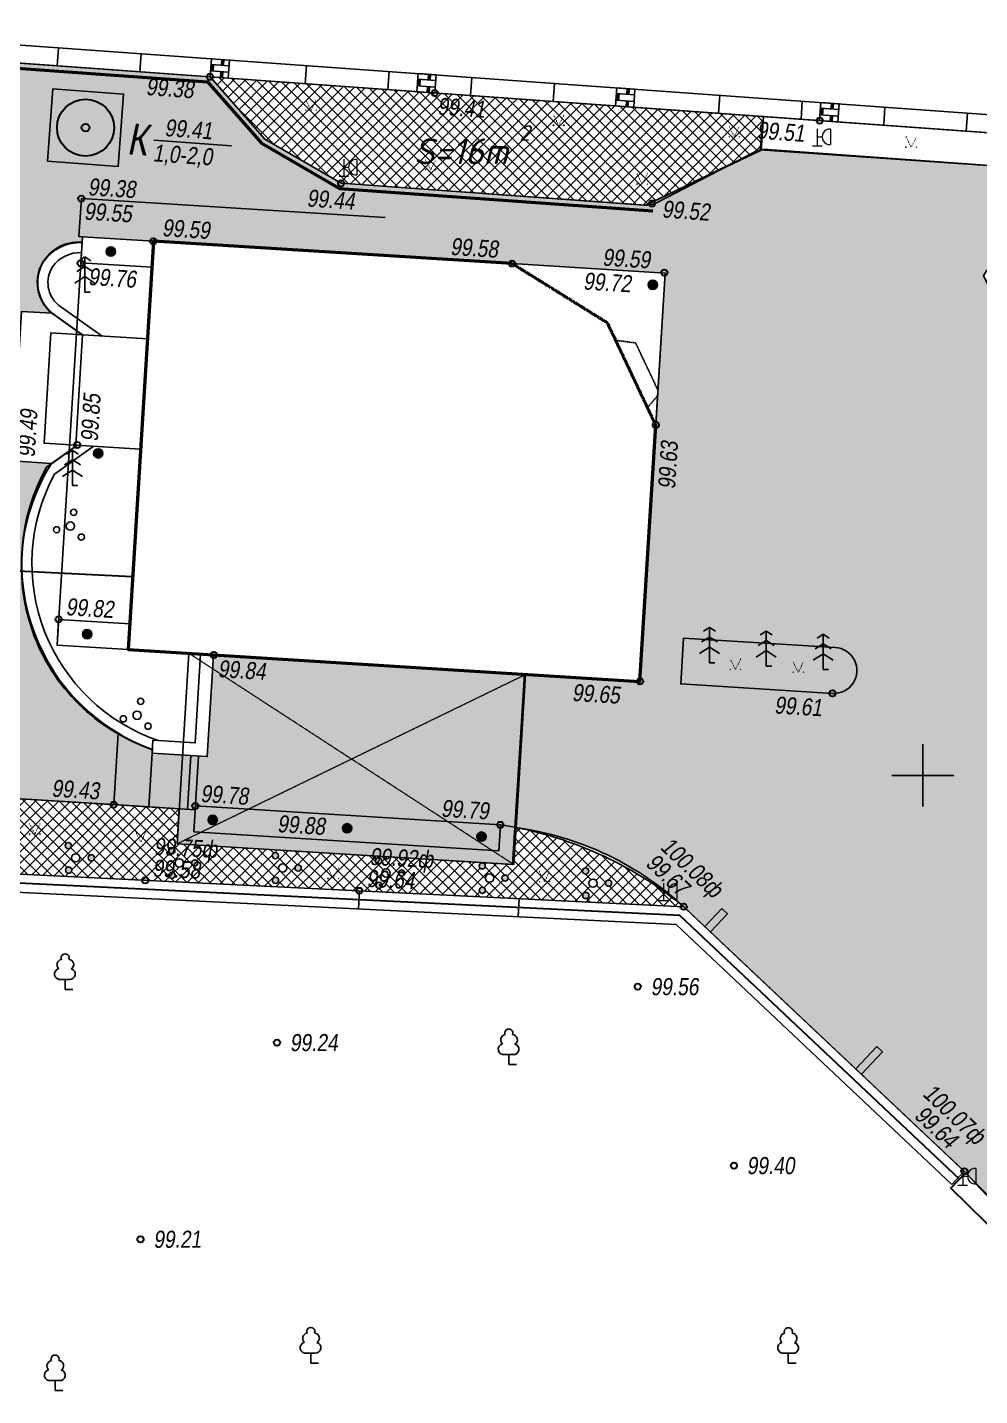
# Model space of a CAD drawing. Header units: millimetres. Extents: x 97194 to 152491, y 18573 to 58496.
# Drawn here: x 106831 to 125219, y 32047 to 58471 of the extents above; entities that cross this region are included whole.
import ezdxf
from ezdxf.enums import TextEntityAlignment as Align

# ---------------------------------------------------------------- set-up
doc = ezdxf.new("R2010")
doc.units = ezdxf.units.MM
doc.linetypes.add('Пунктир_2', pattern=[3, 2, -1])
doc.linetypes.add('Пунктир_3', pattern=[4.5, 3, -1.5])
doc.layers.add('12', color=26, linetype='1 Канализация', lineweight=30)
doc.layers.add('hatch', color=7, linetype='Continuous', lineweight=5)
for name, color, linetype in [('dwgmodels.com', 7, 'Continuous'), ('net', 66, 'Continuous'), ('txt2', 7, 'Continuous')]:
    doc.layers.add(name, color=color, linetype=linetype)
doc.styles.add('D431', font='romanc.shx')
doc.styles.add('ISO', font='isocpeui.ttf')
doc.styles.get("Standard").update_dxf_attribs({"font": 'arial.ttf'})
doc.linetypes.add('1 Канализация', pattern='A,3.5,-2,7,-2,7,-2,3.5,-1.5,["К",Standard,S=2,R=0,X=-1,Y=-1],-1.5', length=30)
doc.linetypes.add('Забор металлический', pattern='A,4,[133,ltypeshp.shx,S=0.3,R=0,X=0,Y=0],4', length=8)
doc.linetypes.add('Подпорная стенка', pattern='A,2,[3,djekshp.shx,S=0.13,R=0,X=0,Y=-0.62],2', length=4)
pattern_1 = [(45, (-895877.3617967407, -955974.33654271), (-112.2532015133644, 112.2532015133644), []), (135, (-895877.3617967407, -955974.33654271), (-112.2532015133644, -112.2532015133644), [])]

# ---------------------------------------------------------------- blocks, each defined once
blk = doc.blocks.new('GasOpora_circle')
h = blk.add_hatch(color=256)
edge = h.paths.add_edge_path()
edge.add_arc((0, 0), 0.449999999254942, 0, 360)
blk.add_circle((0, 0), 0.449999999254942)
blk = doc.blocks.new('395Elka')
at = {"color": 7}
for p, q in [((0, 3.401339336521545), (-0.5784854511967978, 3.032792491840297)), ((0, 3.401339336521545), (0.5784854511967694, 3.032792491840297)), ((0, 3.401339336521545), (0, 0)), ((-0.9683343422051962, 0.8829358978664743), (0, 1.512536757526732)), ((0, 2.479972224818454), (-0.7671220113572019, 2.003932550449036)), ((0, 2.479972224818454), (0.7671220113571735, 2.003932550435053)), ((0.9683343422051678, 0.8829358978664743), (0, 1.512536757526732)), ((0, 0), (0.5281823684742903, 0))]:
    blk.add_line(p, q, dxfattribs=at)
at = {"style": 'D431', "flags": 9}
blk.add_attdef('Breed', (-1.365942394863797, -1.509631221527418), '', height=0.8, dxfattribs=at)
blk = doc.blocks.new('KREST')
for points in [[(0, 0), (0, 3)], [(0, 0), (-3, 3.673819061467131e-16)], [(0, 0), (3, 0)], [(0, 0), (-5.510728592200698e-16, -3)]]:
    blk.add_lwpolyline(points)
blk = doc.blocks.new('Setka')
blk.add_blockref('KREST', (0, 0))
blk = doc.blocks.new('394')
for centre, radius in [((0.3323401871576769, 1.336431816442575), 0.3), ((0, 0), 0.4), ((-1.329360748630706, -0.3535533905932735), 0.3), ((1.060660171779821, -1.060660171779821), 0.3)]:
    blk.add_circle(centre, radius)
blk = doc.blocks.new('395(1)')
at = {"linetype": 'Continuous'}
h = blk.add_hatch(color=256, dxfattribs=at)
h.paths.add_polyline_path([(-0.4100000000000009, 1.18, 1), (-1.010000000000001, 1.18, 1)])
h.paths.add_polyline_path([(1.2, 0, 1), (1.8, 0, 1)])
h.paths.add_polyline_path([(-0.3899999999999977, -1.189999999999998, 1), (-0.9899999999999978, -1.189999999999998, 1)])
for centre, radius in [((-0.7100000000000009, 1.18), 0.3), ((0, 0), 0.4), ((1.5, 0), 0.3), ((-0.6899999999999977, -1.189999999999998), 0.3)]:
    blk.add_circle(centre, radius)
blk = doc.blocks.new('gazon')
at = {"layer": 'dwgmodels.com'}
for p, q in [((-0.2348276947431387, -0.01769587739997114), (-0.2701830338024678, 0.01765946165935617)), ((-0.2701830347386931, -0.01769587739556222), (-0.234827695679364, 0.01765946166376509)), ((-0.254999999996361, 0.5), (-0.249999999996362, 0.5)), ((-0.2424999999992714, 0.4750000000058208), (-0.2374999999992724, 0.4750000000058208)), ((-0.2300000000058198, 0.4500000000116415), (-0.2250000000058208, 0.4500000000116415)), ((-0.2175000000123681, 0.4250000000029104), (-0.2125000000123691, 0.4250000000029104)), ((-0.2050000000043646, 0.4000000000087311), (-0.2000000000043656, 0.4000000000087311)), ((-0.192500000003637, 0.375), (-0.187500000003638, 0.375)), ((-0.1800000000029094, 0.3500000000058208), (-0.1750000000029104, 0.3500000000058208)), ((-0.1675000000058198, 0.3250000000116415), (-0.1625000000058208, 0.3250000000116415)), ((-0.1550000000087302, 0.3000000000029104), (-0.1500000000087311, 0.3000000000029104)), ((-0.1425000000043646, 0.2750000000087311), (-0.1375000000043656, 0.2750000000087311)), ((-0.129999999999999, 0.25), (-0.125, 0.25)), ((-0.1175000000029094, 0.2250000000058208), (-0.1125000000029104, 0.2250000000058208)), ((-0.1050000000021818, 0.2000000000116415), (-0.1000000000021828, 0.2000000000116415)), ((-0.09250000001236813, 0.1750000000029104), (-0.08750000001236913, 0.1750000000029104)), ((-0.08000000000800256, 0.1500000000087311), (-0.07500000000800355, 0.1500000000087311)), ((-0.06750000000363698, 0.125), (-0.06250000000363798, 0.125)), ((-0.05500000000290939, 0.1000000000058208), (-0.05000000000291038, 0.1000000000058208)), ((-0.04250000000581977, 0.07500000001164153), (-0.03750000000582077, 0.07500000001164153)), ((-0.03000000000873015, 0.05000000000291038), (-0.02500000000873115, 0.05000000000291038)), ((-0.01750000000436458, 0.02500000000873115), (-0.01250000000436557, 0.02500000000873115)), ((-0.004999999999999005, 0), (0, 0)), ((0.007499999995633999, 0.02500000000873115), (0.012499999995633, 0.02500000000873115)), ((0.01999999999127056, 0.05000000000291038), (0.02499999999126956, 0.05000000000291038)), ((0.03249999999417952, 0.07500000001164153), (0.03749999999417852, 0.07500000001164153)), ((0.04499999999708848, 0.1000000000058208), (0.04999999999708749, 0.1000000000058208)), ((0.05749999999636302, 0.125), (0.06249999999636202, 0.125)), ((0.06999999999199602, 0.1500000000087311), (0.07499999999199503, 0.1500000000087311)), ((0.08249999998763258, 0.1750000000029104), (0.08749999998763158, 0.1750000000029104)), ((0.0949999999978175, 0.2000000000116415), (0.0999999999978165, 0.2000000000116415)), ((0.1074999999970885, 0.2250000000058208), (0.1124999999970875, 0.2250000000058208)), ((0.120000000000001, 0.25), (0.125, 0.25)), ((0.132499999995634, 0.2750000000087311), (0.137499999995633, 0.2750000000087311)), ((0.1449999999912706, 0.3000000000029104), (0.1499999999912696, 0.3000000000029104)), ((0.1574999999941795, 0.3250000000116415), (0.1624999999941785, 0.3250000000116415)), ((0.1699999999970885, 0.3500000000058208), (0.1749999999970875, 0.3500000000058208)), ((0.182499999996363, 0.375), (0.187499999996362, 0.375)), ((0.194999999995634, 0.4000000000087311), (0.199999999995633, 0.4000000000087311)), ((0.2074999999876326, 0.4250000000029104), (0.2124999999876316, 0.4250000000029104)), ((0.2199999999941795, 0.4500000000116415), (0.2249999999941785, 0.4500000000116415)), ((0.265172305260279, -0.0176958774033853), (0.2298169662009499, 0.01765946165594201)), ((0.2298169652650159, -0.01769587739185496), (0.265172304324345, 0.01765946166747234)), ((0.2325000000007265, 0.4750000000058208), (0.2375000000007255, 0.4750000000058208)), ((0.245000000003639, 0.5), (0.250000000003638, 0.5))]:
    blk.add_line(p, q, dxfattribs=at)
blk = doc.blocks.new('pjektor')
at = {"color": 7, "linetype": 'Continuous', "lineweight": 9}
for p, q in [((0, 0.8289725), (0, 0.000425303127735999)), ((0.634119, 0.8107536887133184), (0.634119, 0.0637673112866815)), ((-0.231267, 0), (0.231267, 0)), ((-0.001607402811034442, 0.4372604999999999), (0.2312669999999999, 0.4372605))]:
    blk.add_line(p, q, dxfattribs=at)
blk.add_ellipse((0.60583, 0.4372604999999999), major_axis=(0.2648560372815768, 0.2648560372815768), ratio=1, start_param=0.7098002914981576, end_param=4.002588688886532, dxfattribs=at)
blk = doc.blocks.new('390')
for p, q in [((-0.3900000000000006, 0.9599999999999795), (0.4299999999999926, 0.9599999999999795)), ((0, 0.9599999999999795), (0, 0)), ((0, 0), (0.75, 0))]:
    blk.add_line(p, q)
for centre, radius, start, end in [((-0.2600000000000335, 2.379999999999995), 0.5199999999999816, 101.0899999999966, 226.333032954274), ((0.002449455718945615, 3.038475662801062), 0.3915927895057729, 339.0624224489478, 202.2357641987769), ((0.3299999999999983, 2.399999999999977), 0.5, 301.8700000000003, 85.62000000000019), ((-0.4844242778332841, 1.486334648374935), 0.5347374181075473, 104.5808296872279, 280.170654976181), ((0.463287027464176, 1.476006129987979), 0.5161929871221482, 266.6527424104291, 75.33192514948837)]:
    blk.add_arc(centre, radius, start, end)

msp = doc.modelspace()

# ---------------------------------------------------------------- hatches: boundary and pattern name
at = {"layer": 'dwgmodels.com', "true_color": 0xffcdbe}
h = msp.add_hatch(dxfattribs=at)
h.set_pattern_fill('HONEY', color=254, scale=50, style=0)
h.set_pattern_definition([(0, (-895877.3617967407, -955974.33654271), (238.125, 137.4815), [158.75, -317.5]), (120, (-895877.3617967407, -955974.33654271), (-238.1249715503903, 137.4815492761695), [158.75, -317.4999999999999]), (59.99999999999999, (-895877.3617967407, -955974.33654271), (2.844960973469313e-05, 274.9630492761694), [-317.5, 158.75])])
edge = h.paths.add_edge_path()
edge.add_line((105643.7085775571, 57854.44691355614), (110359.7725582591, 57515.32246487384))
edge.add_line((110359.7725582591, 57515.32246487384), (111413.6382032592, 56313.66345728998))
edge.add_line((111413.6382032592, 56313.66345728998), (112889.6382032592, 55459.66345728998))
edge.add_line((112889.6382032592, 55459.66345728998), (118772.9929110878, 55037.89207774092))
edge.add_line((118772.9929110878, 55037.89207774092), (120982.7159031509, 56103.29655656725))
edge.add_line((120982.7159031509, 56103.29655656725), (126670.8881387498, 55713.22746886109))
edge.add_line((126670.8881387498, 55713.22746886109), (125292.2852490654, 53675.93038898188))
edge.add_line((125292.2852490654, 53675.93038898188), (126735.4874830749, 50705.68376387056))
edge.add_line((126735.4874830749, 50705.68376387056), (130029.3976329309, 50470.41024876578))
edge.add_line((130029.3976329309, 50470.41024876578), (131880.1055487773, 53205.38335877185))
edge.add_line((131880.1055487773, 53205.38335877185), (130774.9005915576, 55479.99963698949))
edge.add_arc((133336.0198217582, 64281.45496847905), 9166.512295497629, 253.7756299186634, 286.212843936544)
edge.add_line((135895.368418625, 55479.48459683923), (138757.6382032583, 55273.663457288))
edge.add_arc((124248.3471569641, 61948.35480164104), 15970.94334121983, 309.6513681988886, 335.29620917218386, ccw=False)
edge.add_arc((87809.2407945422, -11501.27476545814), 76903.02865147655, 47.22321530209581, 52.6737199777055, ccw=False)
edge.add_arc((87809.2407940378, -11501.2747660053), 76903.02865222072, 43.95532345791298, 47.22321530209672, ccw=False)
edge.add_line((143170.2886798415, 41876.90610286692), (142251.1998846426, 41644.81515153259))
edge.add_line((142251.1998846426, 41644.81515153259), (139545.7998629732, 44278.61770803219))
edge.add_line((139545.7998629732, 44278.61770803219), (138879.1230975772, 44885.89021028037))
edge.add_arc((89600.2132744966, -9236.600364813003), 73196.00357534814, 47.68191748791511, 52.70564559510593)
edge.add_arc((132959.6257297506, 46783.29003767474), 2421.892878415561, 65.85213355945959, 138.0060237256344)
edge.add_line((131159.6382032592, 48403.66345728998), (129327.6799438957, 46447.88237907126))
edge.add_arc((132852.7463358932, 43133.62693344176), 4838.427660601657, 136.7654900240553, 159.0821058527817)
edge.add_arc((133137.5981653335, 43024.75064985974), 5143.377836633967, 159.0821058527797, 179.4476986934002)
edge.add_arc((147719.4976008413, 44573.77457561123), 19781.94814645508, 184.3471129680296, 197.8045536030858)
edge.add_arc((152601.239537242, 46141.55842573781), 24909.26231025772, 197.8045536030856, 204.1295049327599)
edge.add_line((129868.4543339028, 35958.64009452896), (129898.6382032593, 35666.66345728998))
edge.add_line((129898.6382032593, 35666.66345728998), (133669.7113951909, 31200.91888789443))
edge.add_line((133669.7113951909, 31200.91888789442), (138280.2513013131, 24953.12706609553))
edge.add_line((138280.2513013131, 24953.12706609553), (140730.48977575, 19823.33402027661))
edge.add_line((140730.48977575, 19823.33402027661), (137993.3632862452, 18573.2776486724))
edge.add_line((137993.3632862452, 18573.2776486724), (136453.6382032589, 21944.66345729056))
edge.add_line((136453.6382032589, 21944.66345729056), (133415.6304122351, 26559.33069779101))
edge.add_line((133415.6304122351, 26559.33069779101), (131125.2580109523, 29521.48144375143))
edge.add_line((131125.2580109523, 29521.48144375143), (128577.3983162486, 32495.37800880015))
edge.add_line((128577.3983162486, 32495.37800880015), (125145.1197933174, 36134.94666595309))
edge.add_line((125145.1197933174, 36134.94666595309), (124963.907465136, 36337.08048702736))
edge.add_line((124963.907465136, 36337.08048702736), (119548.2833391316, 41448.49184120953))
edge.add_arc((115463.0685633577, 37120.13981344907), 5951.773772617658, 46.65528636752876, 82.22757336823311)
edge.add_line((116267.9790874556, 43017.23486852628), (116451.7772267339, 45976.29981903912))
edge.add_line((116451.7772267339, 45976.29981903912), (118658.7490450468, 45839.21688222309))
edge.add_line((118658.7490450468, 45839.21688222309), (119148.612794035, 53725.79645179532))
edge.add_line((119148.612794035, 53725.79645179532), (116188.6544301637, 53909.65008417383))
edge.add_line((116188.6544301637, 53909.65008417383), (109265.6382032592, 54339.66345728998))
edge.add_line((109265.6382032592, 54339.66345728998), (107894.265255157, 54424.84435069043))
edge.add_line((107894.265255157, 54424.84435069043), (107887.7942061346, 54320.66345728998))
edge.add_arc((107810.4592940206, 53545.2171851617), 779.2930190816005, 84.30474917640556, 229.9590935706964)
edge.add_line((107309.1133146866, 52948.60188314965), (106721.0511311664, 52985.1285349527))
edge.add_line((106721.0511311664, 52985.1285349527), (106541.6382032592, 50096.66345728998))
edge.add_line((106541.6382032592, 50096.66345728998), (107300.2066983337, 50049.54604681063))
edge.add_arc((110437.4816086345, 48049.53190473659), 3720.557811847432, 147.4824713771969, 251.3194061871365)
edge.add_line((109245.8161466955, 44524.97748493816), (109241.3853551505, 44453.64379235875))
edge.add_line((109241.3853551505, 44453.64379235875), (110303.6382032592, 44387.66345728998))
edge.add_line((110303.6382032592, 44387.66345728998), (110425.5638269417, 46350.60955143749))
edge.add_line((110425.5638269417, 46350.60955143749), (116429.2464300384, 45977.69928764779))
edge.add_line((116429.2464300384, 45977.69928764779), (116201.0440817945, 42303.74713032442))
edge.add_line((116201.0440817945, 42303.74713032442), (109723.6381789764, 42706.08204767102))
edge.add_line((109723.6381789764, 42706.08204767102), (109765.6236417242, 43382.02856017387))
edge.add_line((109765.6236417242, 43382.02856017387), (106276.6382032591, 43598.74196196924))
edge.add_arc((106541.2167966711, 45229.24468390702), 1651.82957908447, 177.7959121330194, 260.78305878953563, ccw=False)
edge.add_line((104890.609282368, 45292.77256805782), (105042.4141881516, 48173.88562150748))
edge.add_line((105042.4141881516, 48173.88562150748), (101134.1943090044, 48416.66992891399))
edge.add_line((101134.1943090044, 48416.66992891399), (101194.0375597623, 49356.30490064056))
edge.add_line((101194.0375597623, 49356.30490064056), (101368.6837243679, 49345.18207777158))
edge.add_line((101368.6837243679, 49345.18207777158), (101372.4150343621, 49403.76962635125))
edge.add_line((101372.4150343621, 49403.76962635125), (105104.6382032592, 49175.66345728998))
edge.add_line((105104.6382032592, 49175.66345728998), (105643.7085775571, 57854.44691355614))
at = {"layer": 'dwgmodels.com'}
h = msp.add_hatch(dxfattribs=at)
h.set_pattern_fill('BRSTONE', color=256, scale=15, angle=175.8870336396546, style=0)
h.set_pattern_definition([(175.8870336396546, (-928034.1288397827, -953661.9960105371), (-9.017754040203506, -125.4061920802573), []), (265.8870336396546, (-928376.1457272742, -953637.4021358821), (180.9916278995803, -139.0694557775354), [125.73, -125.73]), (265.8870336396546, (-928338.1438508863, -953640.1347886214), (180.9916278995803, -139.0694557775354), [125.73, -125.73]), (175.8870336396546, (-928377.6486862809, -953658.3031678954), (-199.0271359799873, -111.7429283829793), [-342.8999999999999, 38.09999999999999]), (175.8870336396546, (-928379.1516452876, -953679.2041999088), (-199.0271359799873, -111.7429283829793), [-342.8999999999999, 38.09999999999999]), (175.8870336396546, (-928380.6546042943, -953700.1052319222), (-199.0271359799873, -111.7429283829793), [-342.8999999999999, 38.09999999999999]), (175.8870336396546, (-928382.157563301, -953721.0062639356), (-199.0271359799873, -111.7429283829793), [-342.8999999999999, 38.09999999999999]), (175.8870336396546, (-928383.6605223077, -953741.907295949), (-199.0271359799873, -111.7429283829793), [-342.8999999999999, 38.09999999999999])])
h.paths.add_polyline_path([(110359.7725582592, 57515.32246487314), (110384.8756678457, 57864.42106683127), (110733.9742698039, 57839.31795724476), (110708.8711602172, 57490.21935528662)])
h = msp.add_hatch(dxfattribs=at)
h.set_pattern_fill('BRSTONE', color=256, scale=15, angle=175.8870336396546, style=0)
h.set_pattern_definition([(175.8870336396546, (-924044.4305316904, -953948.888691527), (-9.017754040203506, -125.4061920802573), []), (265.8870336396546, (-924386.4474191819, -953924.2948168719), (180.9916278995803, -139.0694557775354), [125.73, -125.73]), (265.8870336396546, (-924348.445542794, -953927.0274696113), (180.9916278995803, -139.0694557775354), [125.73, -125.73]), (175.8870336396546, (-924387.9503781886, -953945.1958488852), (-199.0271359799873, -111.7429283829793), [-342.8999999999999, 38.09999999999999]), (175.8870336396546, (-924389.4533371953, -953966.0968808986), (-199.0271359799873, -111.7429283829793), [-342.8999999999999, 38.09999999999999]), (175.8870336396546, (-924390.956296202, -953986.9979129119), (-199.0271359799873, -111.7429283829793), [-342.8999999999999, 38.09999999999999]), (175.8870336396546, (-924392.4592552087, -954007.8989449254), (-199.0271359799873, -111.7429283829793), [-342.8999999999999, 38.09999999999999]), (175.8870336396546, (-924393.9622142154, -954028.7999769388), (-199.0271359799873, -111.7429283829793), [-342.8999999999999, 38.09999999999999])])
h.paths.add_polyline_path([(114349.4708663515, 57228.42978388333), (114374.573975938, 57577.52838584146), (114723.6725778962, 57552.42527625494), (114698.5694683097, 57203.32667429681)])
h = msp.add_hatch(dxfattribs=at)
h.set_pattern_fill('BRSTONE', color=256, scale=15, angle=175.8870336396546, style=0)
h.set_pattern_definition([(175.8870336396546, (-920204.3459101515, -954225.0228969794), (-9.017754040203506, -125.4061920802573), []), (265.8870336396546, (-920546.362797643, -954200.4290223243), (180.9916278995803, -139.0694557775354), [125.73, -125.73]), (265.8870336396546, (-920508.3609212551, -954203.1616750638), (180.9916278995803, -139.0694557775354), [125.73, -125.73]), (175.8870336396546, (-920547.8657566498, -954221.3300543376), (-199.0271359799873, -111.7429283829793), [-342.8999999999999, 38.09999999999999]), (175.8870336396546, (-920549.3687156565, -954242.231086351), (-199.0271359799873, -111.7429283829793), [-342.8999999999999, 38.09999999999999]), (175.8870336396546, (-920550.8716746632, -954263.1321183644), (-199.0271359799873, -111.7429283829793), [-342.8999999999999, 38.09999999999999]), (175.8870336396546, (-920552.3746336699, -954284.0331503778), (-199.0271359799873, -111.7429283829793), [-342.8999999999999, 38.09999999999999]), (175.8870336396546, (-920553.8775926766, -954304.9341823912), (-199.0271359799873, -111.7429283829793), [-342.8999999999999, 38.09999999999999])])
h.paths.add_polyline_path([(118189.5554878904, 56952.29557843093), (118214.6585974769, 57301.39418038906), (118563.7571994349, 57276.29107080243), (118538.6540898484, 56927.19246884441)])
h = msp.add_hatch(dxfattribs=at)
h.set_pattern_fill('BRSTONE', color=256, scale=15, angle=175.8870336396546, style=0)
h.set_pattern_definition([(175.8870336396546, (-916264.5188309103, -954508.3294194572), (-9.017754040203506, -125.4061920802573), []), (265.8870336396546, (-916606.5357184019, -954483.735544802), (180.9916278995803, -139.0694557775354), [125.73, -125.73]), (265.8870336396546, (-916568.5338420139, -954486.4681975415), (180.9916278995803, -139.0694557775354), [125.73, -125.73]), (175.8870336396546, (-916608.0386774086, -954504.6365768155), (-199.0271359799873, -111.7429283829793), [-342.8999999999999, 38.09999999999999]), (175.8870336396546, (-916609.5416364153, -954525.5376088289), (-199.0271359799873, -111.7429283829793), [-342.8999999999999, 38.09999999999999]), (175.8870336396546, (-916611.044595422, -954546.4386408422), (-199.0271359799873, -111.7429283829793), [-342.8999999999999, 38.09999999999999]), (175.8870336396546, (-916612.5475544287, -954567.3396728556), (-199.0271359799873, -111.7429283829793), [-342.8999999999999, 38.09999999999999]), (175.8870336396546, (-916614.0505134354, -954588.2407048689), (-199.0271359799873, -111.7429283829793), [-342.8999999999999, 38.09999999999999])])
h.paths.add_polyline_path([(122129.3825671314, 56668.98905595316), (122154.4856767181, 57018.08765791118), (122503.5842786761, 56992.98454832466), (122478.4811690896, 56643.88594636664)])
at = {"layer": 'hatch', "true_color": 0x72e31c}
h = msp.add_hatch(dxfattribs=at)
h.set_pattern_fill('ANSI37', color=72, scale=50, style=0)
h.set_pattern_definition(pattern_1)
h.paths.add_polyline_path([(110359.7725582591, 57515.32246487314), (121046.5249762002, 56746.85557452246), (121002.3005152062, 56101.95353257976), (118772.9929110882, 55037.89207774092), (112889.6382032592, 55459.66345728998), (111413.6382032592, 56313.66345728998)])
h = msp.add_hatch(dxfattribs=at)
h.set_pattern_fill('ANSI37', color=72, scale=50, style=0)
h.set_pattern_definition(pattern_1)
h.paths.add_polyline_path([(104890.4981540105, 45290.66345728998), (105042.4141881516, 48173.88562150748), (101134.1943090044, 48416.66992891399), (101129.1866711328, 48338.04198657635), (101303.8328356791, 48326.91916278486), (100926.3419205496, 42399.70663889177), (119504.6382032594, 41489.66345728996, 0.1246581897209099), (116267.9790874556, 43017.23486852634), (116223.5748784895, 42302.34766171574), (109723.6381789764, 42706.08204767102), (109765.6236417243, 43382.02856017392), (108499.6382032592, 43460.66345728998), (106276.6382032591, 43598.74196196924, -0.3784222443426367)])
h.paths.add_polyline_path([(103688.1158681045, 42864.51263522258, -1), (103568.1158681045, 42864.51263522258, -1)], flags=16)
h.paths.add_polyline_path([(104130.1158681045, 42628.51263522258, -1), (104010.1158681045, 42628.51263522258, -1)], flags=16)
h.paths.add_polyline_path([(103850.1158681045, 42628.51263522258, -1), (103690.1158681045, 42628.51263522258, -1)], flags=16)
h.paths.add_polyline_path([(105685.7207246105, 42766.66153781657, -1), (105565.7207246105, 42766.66153781657, -1)], flags=16)
h.paths.add_polyline_path([(103692.1158681045, 42390.51263522258, -1), (103572.1158681045, 42390.51263522258, -1)], flags=16)
h.paths.add_polyline_path([(105847.7207246105, 42530.66153781657, -1), (105687.7207246105, 42530.66153781657, -1)], flags=16)
h.paths.add_polyline_path([(105689.7207246105, 42292.66153781657, -1), (105569.7207246105, 42292.66153781657, -1)], flags=16)
h.paths.add_polyline_path([(106127.7207246105, 42530.66153781657, -1), (106007.7207246105, 42530.66153781657, -1)], flags=16)
h.paths.add_polyline_path([(101647.6497284426, 44473.59884671745, -1), (101767.6497284426, 44473.59884671745, -1)], flags=16)
h.paths.add_polyline_path([(101704.0907353477, 43475.62076359295, -1), (101584.0907353477, 43475.62076359295, -1)], flags=16)
h.paths.add_polyline_path([(101327.6497284426, 44473.59884671745, -1), (101487.6497284426, 44473.59884671745, -1)], flags=16)
h.paths.add_polyline_path([(101711.2087215374, 45471.57692984195, -1), (101831.2087215374, 45471.57692984195, -1)], flags=16)
h.paths.add_polyline_path([(101424.0907353477, 43475.62076359295, -1), (101264.0907353477, 43475.62076359295, -1)], flags=16)
h.paths.add_polyline_path([(101209.6497284426, 44235.59884671745, -1), (101329.6497284426, 44235.59884671745, -1)], flags=16)
h.paths.add_polyline_path([(101262.0907353477, 43711.62076359295, -1), (101142.0907353477, 43711.62076359295, -1)], flags=16)
h.paths.add_polyline_path([(101205.6497284426, 44709.59884671745, -1), (101325.6497284426, 44709.59884671745, -1)], flags=16)
h.paths.add_polyline_path([(101391.2087215374, 45471.57692984195, -1), (101551.2087215374, 45471.57692984195, -1)], flags=16)
h.paths.add_polyline_path([(101266.0907353477, 43237.62076359295, -1), (101146.0907353477, 43237.62076359295, -1)], flags=16)
h.paths.add_polyline_path([(101273.2087215374, 45233.57692984195, -1), (101393.2087215374, 45233.57692984195, -1)], flags=16)
h.paths.add_polyline_path([(107683.3255811164, 42668.81044041045, -1), (107563.3255811164, 42668.81044041045, -1)], flags=16)
h.paths.add_polyline_path([(101269.2087215374, 45707.57692984195, -1), (101389.2087215374, 45707.57692984195, -1)], flags=16)
h.paths.add_polyline_path([(101774.7677146322, 46469.55501296645, -1), (101894.7677146322, 46469.55501296645, -1)], flags=16)
h.paths.add_polyline_path([(107845.3255811164, 42432.81044041045, -1), (107685.3255811164, 42432.81044041045, -1)], flags=16)
h.paths.add_polyline_path([(107687.3255811164, 42194.81044041045, -1), (107567.3255811164, 42194.81044041045, -1)], flags=16)
h.paths.add_polyline_path([(101336.7677146322, 46231.55501296645, -1), (101456.7677146322, 46231.55501296645, -1)], flags=16)
h.paths.add_polyline_path([(101454.7677146322, 46469.55501296645, -1), (101614.7677146322, 46469.55501296645, -1)], flags=16)
h.paths.add_polyline_path([(108125.3255811164, 42432.81044041045, -1), (108005.3255811164, 42432.81044041045, -1)], flags=16)
h.paths.add_polyline_path([(101332.7677146322, 46705.55501296645, -1), (101452.7677146322, 46705.55501296645, -1)], flags=16)
h.paths.add_polyline_path([(109680.9304376224, 42570.95934300433, -1), (109560.9304376224, 42570.95934300433, -1)], flags=16)
h.paths.add_polyline_path([(109684.9304376224, 42096.95934300433, -1), (109564.9304376224, 42096.95934300433, -1)], flags=16)
h.paths.add_polyline_path([(109842.9304376224, 42334.95934300433, -1), (109682.9304376224, 42334.95934300433, -1)], flags=16)
h.paths.add_polyline_path([(110122.9304376224, 42334.95934300433, -1), (110002.9304376224, 42334.95934300433, -1)], flags=16)
h.paths.add_polyline_path([(111678.5352941284, 42473.10824559833, -1), (111558.5352941284, 42473.10824559833, -1)], flags=16)
h.paths.add_polyline_path([(111682.5352941284, 41999.10824559833, -1), (111562.5352941284, 41999.10824559833, -1)], flags=16)
h.paths.add_polyline_path([(111840.5352941284, 42237.10824559833, -1), (111680.5352941284, 42237.10824559833, -1)], flags=16)
h.paths.add_polyline_path([(112120.5352941284, 42237.10824559833, -1), (112000.5352941284, 42237.10824559833, -1)], flags=16)
h.paths.add_polyline_path([(113676.1401506344, 42375.25714819221, -1), (113556.1401506344, 42375.25714819221, -1)], flags=16)
h.paths.add_polyline_path([(113680.1401506344, 41901.25714819221, -1), (113560.1401506344, 41901.25714819221, -1)], flags=16)
h.paths.add_polyline_path([(113838.1401506344, 42139.25714819221, -1), (113678.1401506344, 42139.25714819221, -1)], flags=16)
h.paths.add_polyline_path([(114118.1401506344, 42139.25714819221, -1), (113998.1401506344, 42139.25714819221, -1)], flags=16)
h.paths.add_polyline_path([(115673.7450071403, 42277.40605078608, -1), (115553.7450071403, 42277.40605078608, -1)], flags=16)
h.paths.add_polyline_path([(115677.7450071403, 41803.40605078608, -1), (115557.7450071403, 41803.40605078608, -1)], flags=16)
h.paths.add_polyline_path([(115835.7450071403, 42041.40605078608, -1), (115675.7450071403, 42041.40605078608, -1)], flags=16)
h.paths.add_polyline_path([(116115.7450071403, 42041.40605078608, -1), (115995.7450071403, 42041.40605078608, -1)], flags=16)
h.paths.add_polyline_path([(117671.3498636463, 42179.55495338008, -1), (117551.3498636463, 42179.55495338008, -1)], flags=16)
h.paths.add_polyline_path([(117675.3498636463, 41705.55495338008, -1), (117555.3498636463, 41705.55495338008, -1)], flags=16)
h.paths.add_polyline_path([(117833.3498636463, 41943.55495338008, -1), (117673.3498636463, 41943.55495338008, -1)], flags=16)
h.paths.add_polyline_path([(118113.3498636463, 41943.55495338008, -1), (117993.3498636463, 41943.55495338008, -1)], flags=16)

# ---------------------------------------------------------------- linework, layer by layer
at = {"layer": '12', "linetype": '1 Канализация'}
msp.add_lwpolyline([(108857.1134626173, 47862.7722970107), (100153.9925155731, 48289.00824517471)], dxfattribs=at)
at = {"layer": 'dwgmodels.com'}
for points, elevation in [([(101952.7413128457, 58470.76205924811), (142890.7413128458, 55526.97742507193)], 99643), ([(107432.2975996729, 58076.73612736509), (107407.1944900864, 57727.63752540696)], 99643), ([(109028.1769229099, 57961.97905496921), (109003.0738133234, 57612.8804530112)], 99643), ([(112219.9355693839, 57732.46491017757), (112194.8324597974, 57383.36630821944)], 99643), ([(113815.8148926209, 57617.70783778169), (113790.7117830344, 57268.60923582368)], 99643), ([(115411.6942158579, 57502.95076538651), (115386.5911062714, 57153.85216342838)], 99643), ([(117007.573539095, 57388.19369299064), (116982.4704295084, 57039.0950910325)], 99643), ([(120199.332185569, 57158.679548199), (120174.2290759824, 56809.58094624087)], 99643), ([(121795.211508806, 57043.92247580324), (121770.1083992194, 56694.82387384522)], 99643), ([(123391.090832043, 56929.16540340771), (123365.9877224564, 56580.06680144969)], 99643), ([(124986.97015528, 56814.40833101195), (124961.8670456933, 56465.30972905381)], 99643), ([(107863.2681987571, 53925.80609314161), (107894.2652551568, 54424.84435068752)], 99762), ([(107764.0750038832, 50400.13007153902), (107896.5377089359, 52532.71829748264)], 99852), ([(108499.6382032592, 43460.66345728998), (108585.0822277259, 44836.27269372117)], 99434), ([(109176.5614979598, 43410.00970268011), (109241.3853551505, 44453.64379235887)], 99584), ([(109921.4166041422, 43372.35170039424), (109985.7078659553, 44407.41125106736)], 99784), ([(110071.1280814059, 43363.05258347391), (110135.4193432192, 44398.11213414691)], 99784), ([(108499.6382032592, 43460.66345728998), (110071.1280814059, 43363.05258347391)], 99434), ([(113242.6382032592, 41796.66345728998), (113225.5015131969, 41446.82235994487)], 99918), ([(116325.9952284072, 41645.36677485966), (116308.8712863611, 41295.78592497116)], 100062)]:
    msp.add_lwpolyline(points, dxfattribs=dict(at, elevation=elevation))
for points in [[(101927.6382032592, 58121.66345728998), (142941.3005490856, 55172.43806755595)], [(107894.2652551568, 54424.84435068752), (107827.9412689809, 54428.96397139604), (107873.6382032592, 55164.66345728998), (113739.6117581098, 54800.30679651414)], [(108775.7744542778, 46453.08388774568), (107404.4015061768, 46538.26478114718), (107894.2652551568, 54424.84435068752), (109265.6382032592, 54339.66345728998)], [(109265.6382032592, 54339.66345728998), (107894.2652551568, 54424.84435068752)], [(109234.6411468596, 53840.62519974395), (107863.2681987571, 53925.80609314161)], [(118966.2896105902, 50790.4776073512), (119148.612794035, 53725.79645179532), (116188.6544301637, 53909.65008417383)], [(107300.2066983337, 50049.54604681063), (106541.6382032592, 50096.66345728998), (106721.0511311664, 52985.1285349527), (107309.1133146866, 52948.60188314965)], [(109016.1091819627, 50322.36173725437), (107153.1754982066, 50438.07523134659), (107285.6382032592, 52570.66345729033), (109148.5718870153, 52454.9499631981)], [(124681.4704379863, 36125.06682627572), (119358.4597172246, 41146.40424239024), (100554.4754814169, 42067.50257026375), (100954.5405065855, 48349.16481036792)], [(124921.6382032592, 36379.66345728998), (119504.6382032592, 41489.66345728998), (100926.3419205496, 42399.70663889177), (101303.8328356791, 48326.91916278488)], [(107435.3985625777, 47037.30303869309), (107404.4015061768, 46538.26478114718)], [(108806.7715106789, 46952.12214529159), (107435.3985625777, 47037.30303869309)], [(108775.7744542778, 46453.08388774568), (107404.4015061768, 46538.26478114718)], [(122431.0175838301, 46495.77130884124), (119502.6382032592, 46677.66345728998), (119447.5161381462, 45790.22372848709), (122377.0362168148, 45608.26072718675)], [(109241.3853551505, 44453.64379235875), (110303.6382032592, 44387.66345728998), (110425.5638269417, 46350.60955143749)], [(109256.883883351, 44703.16292113176), (110069.6176026869, 44652.68111426343), (110176.0446981688, 46366.10807963804)], [(116451.7772267355, 45976.29981903901), (116223.5748784895, 42302.34766171576), (109723.6381789764, 42706.08204767102), (109951.8405272183, 46380.03420499462)], [(109241.3853551505, 44453.64379235887), (109256.883883351, 44703.16292113176)], [(119912.8834095108, 41104.55490939523), (120240.5635524638, 41451.92151103454), (120349.6763943271, 41348.99246877484), (120021.9962513741, 41001.62586713542)], [(122827.0009453057, 38355.59042574902), (123234.0817823276, 38787.12797841994), (123343.1946241909, 38684.19893616013), (122936.113787169, 38252.66138348921)], [(124681.4704379863, 36125.06682627572), (124921.6382032592, 36379.66345728998)]]:
    msp.add_lwpolyline(points, dxfattribs=at)
at = {"layer": 'dwgmodels.com', "color": 4, "lineweight": 50}
msp.add_lwpolyline([(105638.4814825561, 57754.56457811914), (110311.6562848559, 57418.52422011859), (111349.3093919092, 56235.35138518194), (112859.4932412601, 55361.57292492065), (118908.1607543054, 54926.6231354308)], dxfattribs=at)
at = {"layer": 'dwgmodels.com', "color": 1}
msp.add_lwpolyline([(105643.7085775571, 57854.44691355614), (110359.7725582591, 57515.32246487384), (111413.6382032592, 56313.66345728998), (112889.6382032592, 55459.66345728998), (118772.9929110878, 55037.89207774092), (120982.7159031509, 56103.29655656725), (126670.8881387498, 55713.22746886109)], dxfattribs=at)
at = {"layer": 'dwgmodels.com'}
for points, elevation in [([(110359.7725582591, 57515.32246487314), (110384.8756678456, 57864.42106683127), (110733.9742698037, 57839.31795724476), (110708.8711602172, 57490.21935528662)], 99643), ([(114349.4708663514, 57228.42978388333), (114374.5739759379, 57577.52838584146), (114723.6725778961, 57552.42527625494), (114698.5694683097, 57203.32667429681)], 99643), ([(108587.6382032592, 55786.66345728998), (107221.7337583174, 55884.88341226516), (107322.1292726486, 57281.04246479011), (108688.0337175906, 57182.82250981481)], 99408), ([(118189.5554878903, 56952.29557843093), (118214.6585974768, 57301.39418038906), (118563.7571994349, 57276.29107080243), (118538.6540898484, 56927.19246884441)], 99643), ([(122129.3825671313, 56668.98905595316), (122154.485676718, 57018.08765791118), (122503.584278676, 56992.98454832466), (122478.4811690896, 56643.88594636664)], 99643)]:
    msp.add_lwpolyline(points, close=True, dxfattribs=dict(at, elevation=elevation))
for points in [[(110359.7725582591, 57515.32246487314), (111413.6382032592, 56313.66345728998), (112889.6382032592, 55459.66345728998), (118737.1313259642, 55039.17978922935, 0.1388297594292202), (119003.8857118975, 55094.39628910896), (120853.1715568816, 56057.17158301448, -0.1388297594291932), (121119.925942815, 56112.38808289409), (126670.8881387498, 55713.22746886109)], [(108499.6382032592, 43460.66345728998), (106276.6382032591, 43598.74196196924, -0.3784222443426354), (104890.4981540105, 45290.66345728998), (105042.4141881516, 48173.88562150748), (100953.0668389419, 48427.92183098994)]]:
    msp.add_lwpolyline(points, format="xyb", dxfattribs=at)
at = {"layer": 'dwgmodels.com', "color": 1}
msp.add_lwpolyline([(110359.7725582591, 57515.32246487314), (121046.5249762002, 56746.85557452246), (121002.3005152062, 56101.95353257976), (118772.9929110882, 55037.89207774092), (112889.6382032592, 55459.66345728998), (111413.6382032592, 56313.66345728998), (110359.7725582584, 57515.32246487384)], close=True, dxfattribs=at)
for points in [[(121046.5249762002, 56746.85557452246), (138836.3074173256, 55467.62141077436), (138757.6382032595, 55273.66345729033), (135895.368418625, 55479.48459683923, -0.1424867453065847), (130774.9005915579, 55479.99963698949), (131880.1055487773, 53205.38335877185), (130029.3976329309, 50470.41024876578), (126735.4874830749, 50705.68376387056), (125292.2852490654, 53675.93038898188), (126670.8881387498, 55713.22746886109), (120982.7159031511, 56103.29655656725), (120982.7159031511, 56103.29655656725), (120982.7159031511, 56103.29655656725), (120982.7159031511, 56103.29655656725), (121046.5249762003, 56746.85557452246)], [(128577.3983162486, 32495.37800880015), (125145.1197933174, 36134.94666595309), (124963.907465136, 36337.08048702736), (119548.2833391316, 41448.49184120953, 0.1564719373291912), (116267.9790874556, 43017.23486852628), (116451.7772267339, 45976.29981903912), (118658.7490450468, 45839.21688222309), (119148.612794035, 53725.79645179532), (116188.6544301637, 53909.65008417383), (109265.6382032592, 54339.66345728998), (107894.265255157, 54424.84435069043), (107887.7942061346, 54320.66345728998, 0.7376296607299341), (107309.1133146866, 52948.60188314965), (106721.0511311664, 52985.1285349527)], [(106541.6382032592, 50096.66345728998), (107300.2066983337, 50049.54604681063, 0.4868521325770619), (109245.8161466955, 44524.97748493816), (109241.3853551505, 44453.64379235875), (110303.6382032592, 44387.66345728998), (110425.5638269417, 46350.60955143749), (116429.2464300384, 45977.69928764779), (116201.0440817945, 42303.74713032442), (109723.6381789764, 42706.08204767102), (109765.6236417242, 43382.02856017387), (106276.6382032591, 43598.74196196924, -0.3788019765978832)]]:
    msp.add_lwpolyline(points, format="xyb", dxfattribs=at)
at = {"layer": 'dwgmodels.com', "linetype": 'Подпорная стенка', "lineweight": 30, "elevation": 99852}
msp.add_lwpolyline([(107896.5377089359, 52532.71829748264), (107309.1133146866, 52948.60188314965, -0.3808666833507781), (107152.3558712539, 53959.67415784608, -0.2568351942358071), (107887.7942061351, 54320.66345729009, 10.65920261775107)], format="xyb", dxfattribs=at)
at = {"layer": 'dwgmodels.com', "lineweight": 50}
msp.add_lwpolyline([(116188.6544301637, 53909.65008417383), (109265.6382032592, 54339.66345728998), (108775.7744542778, 46453.08388774568), (118658.7490450468, 45839.21688222309), (118966.2896105902, 50790.4776073512)], dxfattribs=at)
at = {"layer": 'dwgmodels.com'}
for points, elevation in [([(108275.9510864945, 52509.15157151414), (107431.0972879926, 53107.28952854319, -0.3755908791418889), (107318.2835634441, 53847.92934849818, -0.2540049669529185), (107875.3934277272, 54121.01666602801, -0.2540049669529185)], 99852), ([(108101.1712489462, 50379.1918144761), (107355.0789639189, 49842.66182947328, 0.463777688517708), (109360.3343216321, 44696.7372432971, 0.4596034208122379)], 99852), ([(137761.6382032591, 19080.66345728997), (136453.6382032591, 21944.66345728997, 0.03791111530871032), (131001.6382032591, 29671.66345728997, 0.02284128024683268), (124921.6382032592, 36379.66345728998, -17.0370038067606)], 99747)]:
    msp.add_lwpolyline(points, format="xyb", dxfattribs=dict(at, elevation=elevation))
at = {"layer": 'dwgmodels.com', "linetype": 'Пунктир_2', "lineweight": 50}
msp.add_lwpolyline([(118966.2896105902, 50790.4776073512), (118036.5235456542, 52758.67735921725), (116188.6544301637, 53909.65008417383)], dxfattribs=at)
at = {"layer": 'dwgmodels.com', "linetype": 'Пунктир_2', "elevation": 10000}
msp.add_lwpolyline([(118805.7477270301, 51130.3249165868), (119001.3341252464, 51354.67806897761), (119008.0014618024, 51462.01910079346), (118575.5560217231, 52377.45260601345), (118192.9951355547, 52427.44635818311)], dxfattribs=at)
at = {"layer": 'dwgmodels.com', "linetype": 'Подпорная стенка', "lineweight": 30, "elevation": 99852, "flags": 128}
msp.add_lwpolyline([(107792.6382032592, 50403.66345728998), (107201.6382032592, 49978.66345728998, 0.4632894915921911), (109245.8161466955, 44524.97748493816, 3.721686707237683)], format="xyb", dxfattribs=at)
at = {"layer": 'dwgmodels.com', "linetype": 'Забор металлический', "lineweight": 30, "ltscale": 0.8, "flags": 128}
msp.add_lwpolyline([(124828.327791177, 36227.10901578463), (119431.5489602417, 41318.03384984023), (100740.4087009832, 42233.60460457782), (101129.1866711322, 48338.04198657657)], dxfattribs=at)
at = {"layer": 'dwgmodels.com', "linetype": 'Пунктир_3', "lineweight": 5}
for points in [[(116223.5748784895, 42302.34766171576), (109951.8405272183, 46380.03420499462)], [(109723.6381789764, 42706.08204767102), (116451.7772267355, 45976.29981903901)]]:
    msp.add_lwpolyline(points, dxfattribs=at)
at = {"layer": 'dwgmodels.com'}
msp.add_lwpolyline([(110044.6411468581, 42936.62519974407), (115933.5689670091, 42570.84276718862), (115964.5660234102, 43069.88102473452), (110075.6382032592, 43435.66345728998)], close=True, dxfattribs=at)
at = {"layer": 'dwgmodels.com', "linetype": 'Забор металлический', "lineweight": 30, "ltscale": 0.8, "elevation": 99843, "flags": 128}
msp.add_lwpolyline([(132861.6382032592, 26681.66345728997), (130835.6382032592, 29373.66345728997), (128590.6382032593, 31947.66345728997), (126361.6382032592, 34383.66345728998), (124665.8190613217, 36054.83704129822), (124943.8606007106, 36349.58283755457)], dxfattribs=at)
at = {"layer": 'dwgmodels.com', "color": 120, "lineweight": 30, "true_color": 0x05fadd}
for radius in [550.4869650496847, 75.00080703994172]:
    msp.add_circle((107954.8837379542, 56533.85296104028, 99408), radius, dxfattribs=at)
at = {"layer": 'dwgmodels.com'}
for centre, radius, start, end in [((122404.0290100193, 46052.01588969532, 99606), 444.575364969819, 266.5190942877348, 86.51963907811204), ((114870.3947536738, 35863.25023787288), 7289.220676153123, 50.52313091710741, 81.36680721996657)]:
    msp.add_arc(centre, radius, start, end, dxfattribs=at)
at = {"layer": 'txt2'}
msp.add_lwpolyline([(109270.3205558637, 56293.6135251738), (110775.6825529096, 56185.36540568137)], dxfattribs=at)
at = {"layer": 'txt2', "lineweight": 30}
for centre in [(110359.7725582591, 57515.32246487314, 99643), (114698.5694683097, 57203.32667429681, 99643), (122129.3825671313, 56668.98905595316, 99643), (112889.6382032592, 55459.66345728998, 99436), (107873.6382032592, 55164.66345728998, 99384), (118891.6382032592, 55069.66345728998, 99525), (109264.6382032592, 54336.66345728998, 99588), (109265.6382032592, 54339.66345728998, 99998), (107862.6382032592, 53915.66345728998, 99762), (116188.6544301637, 53909.65008417383), (119128.6382032592, 53733.66345728998, 99591), (118906.3607082948, 53499.72440742742), (118966.2896105902, 50790.4776073512), (107792.6382032592, 50403.66345728998, 99852), (107435.3985625777, 47037.30303869309), (110432.0880447949, 46350.20430886204), (118658.7490450468, 45839.21688222309), (122378.0341999927, 45608.20115271205, 99606), (108499.6382032592, 43460.66345728998, 99434), (110075.6382032592, 43435.66345728998, 99784), (115964.5660234102, 43069.88102473452), (109106.0108852107, 41999.03200997115, 99748), (113242.6382032592, 41796.66345728998, 99918), (119504.6382032592, 41489.66345728998, 99668), (118617.794545866, 39945.6809748761), (111652.6382032592, 38864.66345728998, 99245), (120473.6382032592, 36489.66345728998, 99396), (124921.6382032592, 36379.66345728998, 99636), (109016.1787031726, 35067.00018746528)]:
    msp.add_circle(centre, 59.99999880000001, dxfattribs=at)

# ---------------------------------------------------------------- block references
at = {"layer": 'dwgmodels.com'}
for name, p, xscale, yscale, zscale in [('gazon', (112309.6034584528, 56871.68382785161), 400, 400, 400), ('gazon', (117091.920618011, 56578.50241714477), 400, 400, 400), ('gazon', (120481.686437759, 56358.61635911459), 400, 400, 400), ('pjektor', (122084.7098418495, 56182.77016212483), 400.0000000001164, 400.0000000001164, 400.0000000001164), ('gazon', (123898.5307287998, 56157.83511491161), 400, 400, 400), ('pjektor', (112942.328692107, 55595.91452522116), 400.0000000001164, 400.0000000001164, 400.0000000001164), ('gazon', (114618.309301175, 55717.28270765889), 400, 400, 400), ('gazon', (118704.3494633221, 55442.42581958737), 400, 400, 400), ('GasOpora_circle', (108442.7419078045, 54140.29470025742, 99762), 200, 200, 200), ('395Elka', (107940.8313443842, 53356.18034675514, 99749), 200, 200, 200), ('GasOpora_circle', (118906.3607082948, 53499.72440742742), 200, 200, 200), ('395Elka', (107702.8313443842, 49620.18034675514, 99778), 200, 200, 200), ('GasOpora_circle', (108200.7492245595, 50244.32453379728), 200, 200, 200), ('394', (107660.6568035759, 48838.58184721816), 200, 200, 200), ('GasOpora_circle', (107983.8752152248, 46752.75338826299), 200, 200, 200), ('395Elka', (120000.6413052298, 46201.2989191105), 200, 200, 200), ('395Elka', (121098.5254718308, 46133.10539502808), 200, 200, 200), ('395Elka', (122196.6019869227, 46071.11128222599), 200, 200, 200), ('gazon', (120504.7468505949, 46070.468329544), 400, 400, 400), ('gazon', (121717.6782750271, 46015.94827408664), 400, 400, 400), ('394', (108951.1176072393, 45187.56924127979), 200, 200, 200), ('gazon', (106976.8783811007, 42888.51115357695), 400, 400, 400), ('GasOpora_circle', (110409.6046458953, 43164.43780552485), 200, 200, 200), ('GasOpora_circle', (113004.603585134, 43003.25311223924), 200, 200, 200), ('gazon', (109022.2600956888, 42736.99503118772), 400, 400, 400), ('GasOpora_circle', (115599.6025243728, 42842.06841895339), 200, 200, 200), ('395(1)', (107765.3255811164, 42432.81044041045), 200, 200, 200), ('395(1)', (109762.9304376224, 42334.95934300433), 200, 200, 200), ('395(1)', (111760.5352941284, 42237.10824559833), 200, 200, 200), ('395(1)', (113758.1401506344, 42139.25714819221), 200, 200, 200), ('395(1)', (115755.7450071403, 42041.40605078608), 200, 200, 200), ('gazon', (112737.7428345687, 42034.89175409189), 400, 400, 400), ('gazon', (116818.6428927427, 41969.4595463443), 400, 400, 400), ('395(1)', (117753.3498636463, 41943.55495338008), 200, 200, 200), ('pjektor', (119116.0316410392, 41610.22981322714), 400.0000000001164, 400.0000000001164, 400.0000000001164), ('390', (107559.8832269594, 39893.2907470272), 200, 200, 200), ('390', (116127.2622405614, 38440.40027497074), 200, 200, 200), ('pjektor', (124891.4721124893, 36109.43974143831), 400.0000000001164, 400.0000000001164, 400.0000000001164), ('390', (112303.4044430197, 32677.26042815792), 200, 200, 200), ('390', (121524.6275292972, 32673.15976384509), 200, 200, 200), ('390', (107366.269053834, 32144.53428559372), 200, 200, 200)]:
    msp.add_blockref(name, p, dxfattribs=dict(at, xscale=xscale, yscale=yscale, zscale=zscale))
at = {"layer": 'net', "xscale": 200, "yscale": 200, "zscale": 200}
msp.add_blockref('Setka', (124122.6382032592, 44025.66345728998), dxfattribs=at)

# ---------------------------------------------------------------- texts
at = {"layer": 'txt2', "oblique": 8, "width": 0.8}
for s, height, rotation, p in [('99.38', 330, 355.8870335688304, (109113.4843190996, 57165.41528663813)), ('99.41', 330, 355.8870335688371, (114741.7314695816, 56788.50579178362)), ('99.41', 330, 355.8870335688304, (109473.7017187543, 56372.29591997393)), ('99.51', 330, 355.8870335688304, (120908.5192193095, 56324.34873864282, 117.999999999995)), ('1,0-2,0', 330, 355.8870335688371, (109248.7148841823, 55884.66485434078)), ('99.38', 330, 356.4457198214835, (107993.5575271325, 55229.99902135524)), ('99.44', 330, 355.8870335688371, (112219.4944532676, 55013.34769518772)), ('99.55', 330, 356.4457198214835, (107919.0011755272, 54759.47943477944)), ('99.52', 330, 355.8870335688371, (119076.6941825955, 54801.0235021236)), ('99.59', 329.9999999999999, 356.4457198214835, (109425.7001766828, 54440.3272671848)), ('99.58', 329.9999999999999, 356.4457198214835, (114991.3168592022, 54077.41277864046)), ('99.59', 330, 356.4457198214835, (117928.735961212, 53870.41677718627)), ('99.76', 330, 356.4457198214835, (108000.1039014885, 53496.22640665557)), ('99.72', 330, 356.4457198214835, (117557.4195963664, 53409.82697898202)), ('99.85', 330, 86.44571982135659, (108190.4497360247, 50463.16982789704)), ('99.49', 330, 86.44571982135659, (106972.3347975208, 50158.33465484384)), ('99.63', 330, 86.44571982131622, (119337.5588639685, 49546.47714059945)), ('99.82', 329.9999999999999, 356.4457198213162, (107566.5405307544, 47120.63652547257)), ('99.84', 329.9999999999999, 356.4457198213162, (110503.6604944654, 45924.13088445988)), ('99.65', 330, 356.4457198213229, (117341.1007125451, 45464.52608043962)), ('99.61', 330, 356.4457198213229, (121247.1803534777, 45222.5929957027)), ('99.43', 330, 356.4457198213162, (107292.1704761898, 43615.20852804877)), ('99.78', 329.9999999999999, 356.4457198213229, (110168.6623391777, 43512.20860651304)), ('99.79', 330, 356.4457198213229, (114812.5826816877, 43228.09583114629)), ('99.88', 330, 356.4457198213229, (111650.1516142335, 42930.94859145506)), ('99.75ф', 330, 357.195652990642, (109269.0478228543, 42491.06289307476)), ('99.92ф', 330, 357.1956529906353, (113436.5955940826, 42296.38007777004)), ('100.08ф', 330, 316.6704493419115, (119033.9835399114, 42616.74328022386)), ('99.58', 330, 357.195652990642, (109243.6704962145, 42072.34253603377)), ('99.67', 330, 316.6704493419115, (118750.5880285187, 42301.00678838597)), ('99.64', 330, 357.1956529906353, (113379.5398702683, 41871.61518021073)), ('100.07ф', 330, 316.6704493419115, (124102.2540461841, 37851.56324482238)), ('99.64', 330, 316.6704493419115, (123936.761827329, 37430.0114745085))]:
    msp.add_text(s, height=height, rotation=rotation, dxfattribs=at).set_placement(p)
msp.add_text('К', height=600, rotation=355.8870335688304, dxfattribs=at).set_placement((108962.4847495012, 56306.93740718876), align=Align.MIDDLE)
at = {"layer": 'txt2', "style": 'ISO'}
for s, height, p in [('2', 300, (116328.6998460946, 56282.10293384647, 199532)), ('S=16m', 500, (114294.3059332943, 55827.25463265862))]:
    msp.add_text(s, height=height, dxfattribs=at).set_placement(p)
at = {"layer": 'txt2', "oblique": 8, "width": 0.8}
for s, p in [('99.56', (118867.7945458659, 39780.68097487598, -99396)), ('99.24', (111902.6382032591, 38699.66345728998)), ('99.40', (120723.6382032591, 36324.66345728998)), ('99.21', (109266.1787031725, 34902.00018746516, -99396))]:
    msp.add_text(s, height=330, dxfattribs=at).set_placement(p)

doc.saveas('drawing.dxf')
